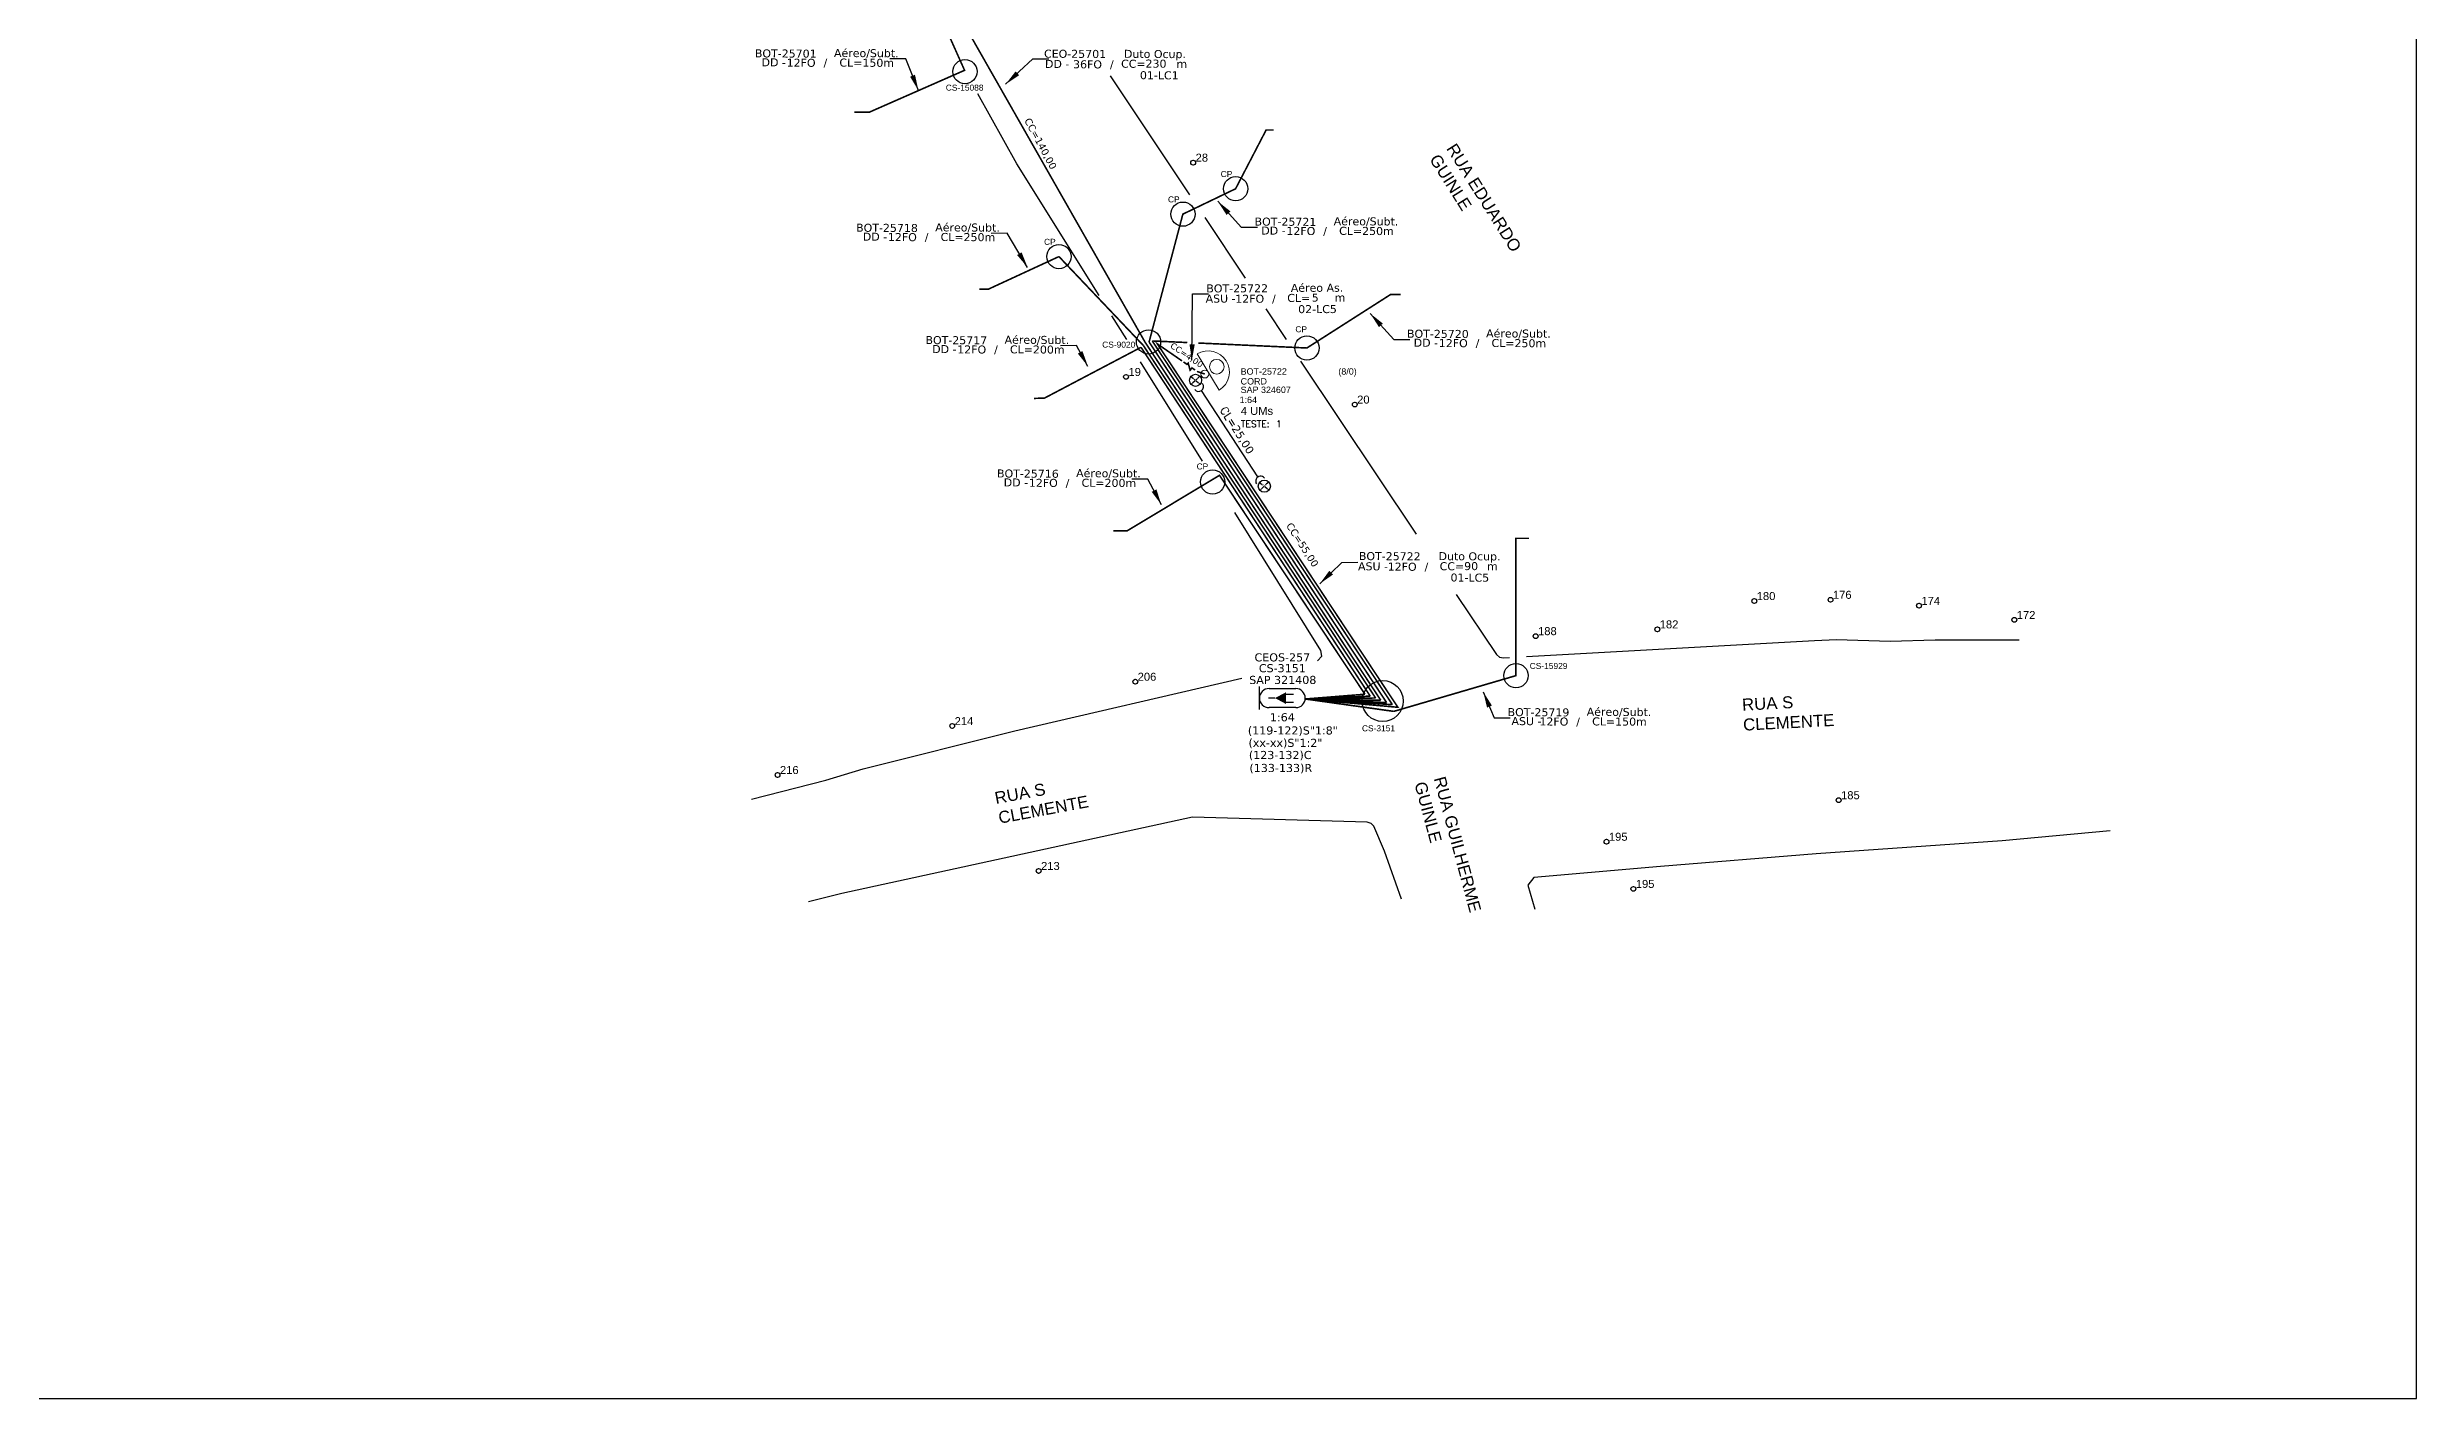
# Model space of a CAD drawing. Extents: x -89 to 1777, y 705 to 1299.
# Drawn here: x 305.1 to 749.2, y 705 to 958.2 of the extents above; entities that cross this region are included whole.
import ezdxf
from ezdxf.enums import TextEntityAlignment as Align

# ---------------------------------------------------------------- set-up
doc = ezdxf.new("R2010")
doc.units = 0
doc.linetypes.add('PHANTOM2', pattern=[1.25, 0.625, -0.125, 0.125, -0.125, 0.125, -0.125])
for name, color, linetype in [('10.4-Postes', 1, 'Continuous'), ('20.4-CEOS', 1, 'Continuous'), ('CAP a instalar', 1, 'Continuous'), ('celulas gpon', 7, 'Continuous'), ('label_cabos', 7, 'Continuous'), ('Legenda', 1, 'Continuous'), ('locais', 7, 'Continuous'), ('locais legendas', 7, 'Continuous'), ('Numeração Texto', 34, 'Continuous'), ('QUADRA', 7, 'Continuous'), ('Subida Lateral', 5, 'Continuous')]:
    doc.layers.add(name, color=color, linetype=linetype)
for name, color, linetype, lineweight in [("20.0-LEGENDA DOS CDO'S", 1, 'Continuous', 0), ('20.2-CDO_POSTE', 1, 'Continuous', 5), ('20.6-CORDOALHA_SUPORTE', 7, 'Continuous', 25), ('CORDOALHA_SUPORTE', 7, 'Continuous', 25), ('Numeração', 98, 'Continuous', 0), ('Segmento Logradouro Texto', 7, 'Continuous', 0)]:
    doc.layers.add(name, color=color, linetype=linetype, lineweight=lineweight)
doc.layers.add('EXTRA', color=50, linetype='Continuous', plot=False)
doc.styles.add('ARIAL', font='arial.ttf')
doc.styles.add('DIGICADE', font='arial.ttf')
doc.styles.add('ROMANS', font='romans')
doc.styles.add('siredit', font='verdana.ttf')
doc.styles.get("Standard").update_dxf_attribs({"font": 'arial.ttf'})
doc.linetypes.add('FENCELINE1', pattern='A,0.25,-0.1,[133,ltypeshp.shx,S=0.1,R=0,X=-0.1,Y=0],-0.1,1', length=1.45)
doc.dimstyles.new('CC', dxfattribs={"dimtxt": 1, "dimasz": 2, "dimexe": 0.18, "dimexo": 0.0625, "dimgap": 0.09, "dimtad": 0, "dimdec": 0, "dimrnd": 1, "dimzin": 0, "dimdsep": 46, "dimtxsty": 'siredit', "dimblk": 'NONE', "dimcen": 0, "dimse1": 1, "dimse2": 1, "dimsd1": 1, "dimsd2": 1, "dimclrt": 7, "dimadec": 0, "dimazin": 0, "dimtfac": 1, "dimtdec": 0, "dimtofl": 0, "dimtmove": 0, "dimatfit": 3, "dimfxl": 0, "dimtolj": 1, "dimtzin": 0, "dimarcsym": 0})

# ---------------------------------------------------------------- blocks, each defined once
blk = doc.blocks.new('CDOE_CT_POST_DESENHO')
at = {"color": 0}
blk.add_line((2.14, 0.39), (-2.11, 0.39), dxfattribs=at)
for centre, radius in [((0.01, 1.4), 0.733), ((0.01, 0), 0.393)]:
    blk.add_circle(centre, radius, dxfattribs=at)
blk.add_arc((0.01, 0.39), 2.12, 0, 180, dxfattribs=at)
blk = doc.blocks.new('MANHOLE_MS')
at = {"linetype": 'Continuous'}
blk.add_circle((0, 0), 0.0000101, dxfattribs=at)
blk = doc.blocks.new('*U89')
at = {"layer": '20.4-CEOS', "color": 7, "style": 'siredit'}
for tag, p in [('FIBRAS_SPLITTER', (0, 0)), ('FIBRAS_TOP_C', (0, -4.13)), ('RESERVA_FINAIS', (0, -5.46))]:
    blk.add_attdef(tag, p, '', height=1.01, dxfattribs=at)
for tag, p, flags in [('ID_ATIVIDADE', (0, -6.77), 3), ('QTDE', (0, -9.4), 1), ('FATOR', (0, -8.09), 1), ('FID', (0, -10.71), 1)]:
    blk.add_attdef(tag, p, '', height=1.01, dxfattribs=dict(at, flags=flags))
blk = doc.blocks.new('*U91')
at = {"layer": '20.4-CEOS', "color": 7, "style": 'siredit'}
blk.add_attdef('FIBRAS_SPLITTER', (0, 0), '', height=1.01, dxfattribs=at)
for tag, p, flags in [('ID_ATIVIDADE', (0, -1.48), 3), ('FATOR', (0, -2.79), 1), ('QTDE', (0, -4.11), 1), ('FID', (0, -5.42), 1)]:
    blk.add_attdef(tag, p, '', height=1.01, dxfattribs=dict(at, flags=flags))
blk = doc.blocks.new('Inst CDOE-8 CAIXA DIST OPT CDOE 48F_8D C_SPL OPTAP')
at = {"layer": "20.0-LEGENDA DOS CDO'S", "color": 0, "style": 'ARIAL'}
for tag, p, height in [('FID', (0.12, 5.25), 0.8), ('SAP', (0.12, 2.96), 0.8), ('CORDOALHA', (0.12, 4.02), 0.8), ('1:XX', (-0.01, 1.7), 0.8), ('UMS', (0.14, 0.22), 1)]:
    blk.add_attdef(tag, p, '', height=height, rotation=0.118, dxfattribs=at)
at = {"layer": "20.0-LEGENDA DOS CDO'S", "color": 0}
for tag, p, style, flags in [('ID_ATIVIDADE', (0.12, 6.47), 'ARIAL', 3), ('FATOR', (7.92, 6.47), 'ARIAL', 1), ('QTDE', (0.23, -0.97), 'DIGICADE', 3)]:
    blk.add_attdef(tag, p, '', height=0.8, rotation=0.118, dxfattribs=dict(at, style=style, flags=flags))
at = {"layer": "20.0-LEGENDA DOS CDO'S", "color": 0, "style": 'ARIAL'}
blk.add_attdef('FIBRAS_UTILIZADAS', text='', height=0.8, rotation=0.118, dxfattribs=at).set_placement((13.48, 5.26), align=Align.CENTER)
blk = doc.blocks.new('Teste  FTTH')
at = {"color": 0, "lineweight": 0, "style": 'ROMANS'}
for tag, p in [('TESTE', (-2.3, -0.29)), ('QTDE', (0.21, -0.29))]:
    blk.add_attdef(tag, p, '', height=0.48, dxfattribs=at)
for tag, p, flags in [('FID', (-2.23, -1.25), 1), ('FATOR', (-2.23, -2.03), 3), ('ID_ATIVIDADE', (-2.23, -2.72), 3)]:
    blk.add_attdef(tag, p, '', height=0.48, dxfattribs=dict(at, flags=flags))
blk = doc.blocks.new('Inst CORD ALUMINIO 4.8 MM 3F(sem recursos)')
at = {"color": 0, "lineweight": 0, "style": 'ROMANS'}
blk.add_attdef('FID', (-19.18, -2.21), '', height=1, dxfattribs=at)
blk.add_attdef('LANCE', text='', height=1, dxfattribs=at).set_placement((-0.54, -2.21), align=Align.RIGHT)
at = {"color": 0, "lineweight": 0, "style": 'ROMANS', "flags": 3}
for tag, p in [('ID_ATIVIDADE', (-5.2, -6.67)), ('FATOR', (-5.2, -4.44))]:
    blk.add_attdef(tag, p, '', height=1, dxfattribs=at)
at = {"layer": 'label_cabos', "color": 0, "style": 'siredit'}
blk.add_attdef('QTDE', (-0.54, -2.21), '', height=1, rotation=359.69, dxfattribs=at)
blk = doc.blocks.new('LEGENDA DOS CABOS')
at = {"layer": 'EXTRA', "color": 0, "style": 'siredit'}
for tag, p in [('ID', (4.6, 0.97)), ('XX', (9.03, 0.97))]:
    blk.add_attdef(tag, text='', height=0.48, rotation=359.69, dxfattribs=at).set_placement(p, align=Align.MIDDLE_CENTER)
at = {"layer": 'Legenda', "color": 0, "style": 'siredit'}
for tag, p in [('TIPO_CABO', (1.31, 0)), ('CABO', (4.69, -0.05)), ('/', (6.81, -0.05)), ('METROS', (10.03, -0.05))]:
    blk.add_attdef(tag, text='', height=0.8, rotation=359.69, dxfattribs=at).set_placement(p, align=Align.MIDDLE_CENTER)
blk = doc.blocks.new('_None')
blk = doc.blocks.new('Inst CB AS CFOA-SM-ASU-120-S-12')
at = {"layer": 'label_cabos', "color": 0, "style": 'siredit'}
for tag, flags, p in [('ID_ATIVIDADE', 3, (1.31, 2.67)), ('FATOR', 1, (11.56, 2.55))]:
    blk.add_attdef(tag, text='', height=1, rotation=359.69, dxfattribs=dict(at, flags=flags)).set_placement(p, align=Align.MIDDLE_CENTER)
for tag, p in [('TIPO_CABO', (1.26, 0)), ('DESTINO_CABO', (3.13, 1.26)), ('CABO', (4.69, -0.05)), ('/', (7.71, -0.05)), ('LANCE', (10.81, 0)), ('TIPO_CABO', (13.11, 1.24)), ('UND', (15.96, 0)), ('FID', (13.15, -1.41))]:
    blk.add_attdef(tag, text='', height=1, rotation=359.69, dxfattribs=at).set_placement(p, align=Align.MIDDLE_CENTER)
blk.add_attdef('QTDE', (12.43, -0.47), '', height=1, rotation=359.69, dxfattribs=at)
blk = doc.blocks.new('Inst CB DT OCUP CFOA-SM-DD-S-36')
at = {"layer": 'label_cabos', "color": 0, "style": 'siredit'}
for tag, flags, p in [('ID_ATIVIDADE', 3, (1.31, 2.67)), ('FATOR', 1, (11.56, 2.55))]:
    blk.add_attdef(tag, text='', height=1, rotation=359.69, dxfattribs=dict(at, flags=flags)).set_placement(p, align=Align.MIDDLE_CENTER)
for tag, p in [('TIPO_CABO', (1.11, 0)), ('DESTINO_CABO', (3.13, 1.26)), ('CABO', (4.69, -0.05)), ('/', (7.71, -0.05)), ('LANCE', (10.41, 0.02)), ('TIPO_CABO', (13.11, 1.24)), ('UND', (16.46, 0)), ('FID', (13.65, -1.41))]:
    blk.add_attdef(tag, text='', height=1, rotation=359.69, dxfattribs=at).set_placement(p, align=Align.MIDDLE_CENTER)
blk.add_attdef('QTDE', (11.93, -0.45), '', height=1, rotation=359.69, dxfattribs=at)
blk = doc.blocks.new('Inst CB DT OCUP CFOA-SM-ASU-120-S-12')
at = {"layer": 'label_cabos', "color": 0, "style": 'siredit'}
for tag, flags, p in [('ID_ATIVIDADE', 3, (1.31, 2.67)), ('FATOR', 1, (11.56, 2.55))]:
    blk.add_attdef(tag, text='', height=1, rotation=359.69, dxfattribs=dict(at, flags=flags)).set_placement(p, align=Align.MIDDLE_CENTER)
for tag, p in [('TIPO_CABO', (1.26, 0)), ('DESTINO_CABO', (3.13, 1.26)), ('CABO', (4.69, -0.05)), ('/', (7.71, -0.05)), ('LANCE', (10.91, 0)), ('TIPO_CABO', (13.11, 1.24)), ('UND', (15.96, 0)), ('FID', (13.15, -1.41))]:
    blk.add_attdef(tag, text='', height=1, rotation=359.69, dxfattribs=at).set_placement(p, align=Align.MIDDLE_CENTER)
blk.add_attdef('QTDE', (12.43, -0.47), '', height=1, rotation=359.69, dxfattribs=at)

msp = doc.modelspace()

# ---------------------------------------------------------------- linework, layer by layer
msp.add_lwpolyline([(-89.32, 705.02), (749.25, 705.02), (749.25, 1299.02), (-89.32, 1299.02), (-89.32, 705.02)])
at = {"layer": '10.4-Postes', "color": 1, "linetype": 'PHANTOM2'}
for points in [[(519.48, 896.54), (521.24, 895.11)], [(521.19, 896.59), (519.53, 895.05)], [(532.37, 876.7), (534.13, 875.27)], [(534.08, 876.76), (532.42, 875.22)]]:
    msp.add_lwpolyline(points, dxfattribs=at)
at = {"layer": '10.4-Postes', "color": 1}
for centre in [(520.36, 895.82), (533.25, 875.99)]:
    msp.add_circle(centre, 1.13, dxfattribs=at)
at = {"layer": '20.4-CEOS', "color": 7}
for p, q in [((534.13, 838.07), (539.14, 838.07)), ((539.14, 834.5), (534.13, 834.5))]:
    msp.add_line(p, q, dxfattribs=at)
for points in [[(532.34, 834.13), (532.34, 838.44)], [(535.25, 836.28), (534.04, 836.28)], [(537.23, 836.99), (538.75, 836.99)], [(537.23, 835.51), (538.75, 835.51)]]:
    msp.add_lwpolyline(points, dxfattribs=at)
msp.add_lwpolyline([(535.25, 836.28, 0, 2.21, 0), (537.32, 836.28, 2.21, 2.21, 0)], format="xyseb", dxfattribs=at)
for centre, start, end in [((534.13, 836.28), 90, 270), ((539.14, 836.28), 270, 90)]:
    msp.add_arc(centre, 1.79, start, end, dxfattribs=at)
at = {"layer": 'CAP a instalar', "color": 8, "ltscale": 50, "const_width": 0.3}
for points in [[(464.88, 989.79), (460.13, 991.8), (477.06, 953.91), (459.18, 946.05), (456.38, 946.06)], [(511.65, 903), (517.98, 926.96), (527.86, 931.71), (533.59, 942.73), (535, 942.73)], [(479.83, 912.91), (481.55, 912.91), (494.75, 919.01)], [(494.75, 919.01), (510.58, 902.34)], [(520.86, 902.81), (541.23, 901.88), (556.9, 911.89), (558.82, 911.89)], [(490.05, 892.43), (492.04, 892.49), (510.14, 902.01)], [(510.14, 902.01), (553.1, 836.65)], [(510.58, 902.34), (554.11, 836.3)], [(511.65, 903), (556.17, 835.44)], [(512.24, 903.2), (518.79, 902.9)], [(512.24, 903.2), (557.26, 835.05)], [(552.11, 837), (524.85, 878.02), (507.53, 867.62), (504.93, 867.62)], [(557.52, 833.79), (580.42, 840.49), (580.41, 866.22), (582.85, 866.22)], [(540.92, 836.11), (552.11, 837)], [(540.92, 836.11), (553.1, 836.65)], [(540.92, 836.11), (554.11, 836.3)], [(540.92, 836.13), (556.17, 835.44), (556.17, 835.44)], [(540.92, 836.11), (557.52, 833.79)], [(540.92, 836.11), (557.26, 835.05), (557.26, 835.05)]]:
    msp.add_lwpolyline(points, dxfattribs=at)
at = {"layer": 'CAP a instalar', "color": 7, "ltscale": 50, "const_width": 0.3}
for points in [[(510.92, 902.93), (468.54, 977.32)], [(510.92, 902.93), (510.92, 902.93), (555.09, 835.86)], [(540.92, 836.11), (555.09, 835.86)]]:
    msp.add_lwpolyline(points, dxfattribs=at)
at = {"layer": 'CAP a instalar', "color": 7, "linetype": 'FENCELINE1', "ltscale": 50, "const_width": 0.3}
for points in [[(540.92, 836.1), (558.28, 834.56), (513.21, 902.64), (517.82, 899.46)], [(520.63, 897.51), (520.72, 897.45), (522.1, 896.99)]]:
    msp.add_lwpolyline(points, dxfattribs=at)
at = {"layer": 'CORDOALHA_SUPORTE'}
for points in [[(520.2, 894.12, 1), (521.68, 895.2)], [(533.28, 877.48, 1), (531.8, 876.41)]]:
    msp.add_lwpolyline(points, format="xyb", dxfattribs=at)
msp.add_lwpolyline([(532.04, 877.71), (521.48, 893.92)], dxfattribs=at)
at = {"layer": 'Numeração'}
for centre in [(519.92, 936.61), (507.33, 896.46), (550.2, 891.28), (625.1, 854.47), (639.39, 854.7), (655.98, 853.6), (584.11, 847.89), (606.92, 849.16), (673.84, 850.95), (509.06, 839.35), (474.75, 831.06), (442.01, 821.87), (640.91, 817.15), (597.39, 809.37), (490.95, 803.89), (602.43, 800.53)]:
    msp.add_circle(centre, 0.45, dxfattribs=at)
at = {"layer": 'Numeração Texto'}
for centre in [(519.92, 936.61), (507.33, 896.46), (550.2, 891.28), (625.1, 854.47), (639.39, 854.7), (655.98, 853.6), (584.11, 847.89), (606.92, 849.16), (673.84, 850.95), (509.06, 839.35), (474.75, 831.06), (442.01, 821.87), (640.91, 817.15), (597.39, 809.37), (490.95, 803.89), (602.43, 800.53)]:
    msp.add_circle(centre, 0.45, dxfattribs=at)
at = {"layer": 'QUADRA'}
for points in [[(504.33, 952.87), (519.24, 930.55)], [(502.27, 911.73), (486.85, 936.4), (479.52, 949.5)], [(522.08, 926.3), (529.66, 914.96)], [(507.45, 903.44), (504.65, 907.92)], [(533.51, 909.19), (537.35, 903.45)], [(521.66, 880.69), (510.03, 899.31)], [(540.04, 899.42), (561.69, 867)], [(543.24, 843.27), (544, 844.12), (543.85, 845.18), (527.7, 871.04)], [(569.24, 855.71), (576.77, 844.43), (577.33, 843.96), (578.08, 843.82), (579.23, 843.88)], [(582.4, 844.06), (636.38, 847.07), (640.5, 847.28), (650.56, 846.92), (659.02, 847.21), (674.73, 847.22)], [(437.15, 817.32), (451.04, 820.93), (458.06, 823.03), (486.46, 830.12), (529.04, 839.99)], [(558.98, 798.59), (555.79, 807.62), (553.8, 812.29), (553.28, 812.8), (552.55, 813.01), (519.78, 813.98), (454.07, 799.64), (447.79, 798.1)], [(558.98, 798.59), (555.79, 807.62), (553.8, 812.29), (553.28, 812.8), (552.55, 813.01), (519.78, 813.98), (454.07, 799.64), (447.79, 798.1)], [(691.79, 811.39), (671.55, 809.55), (636.71, 807.1), (607.52, 804.71), (583.79, 802.65), (582.66, 801.24), (583.96, 796.75)], [(691.79, 811.39), (671.55, 809.55), (636.71, 807.1), (607.52, 804.71), (583.79, 802.65), (582.66, 801.24), (583.96, 796.75)]]:
    msp.add_lwpolyline(points, dxfattribs=at)
at = {"layer": 'Subida Lateral', "color": 5, "const_width": 0.3}
msp.add_lwpolyline([(520.27, 897.74), (519.69, 898.15), (519.34, 897.72), (518.98, 899.04), (518.74, 898.82), (518.09, 899.27)], dxfattribs=at)

# ---------------------------------------------------------------- block references
at = {"color": 0, "lineweight": 0}
ref = msp.add_blockref('Inst CB DT OCUP CFOA-SM-DD-S-36', (493.09, 955.1), dxfattribs=dict(at, xscale=1.5, yscale=1.5, zscale=1.5))
ref.add_attrib('DESTINO_CABO', 'CEO-25701', dxfattribs={"layer": 'label_cabos', "color": 0, "height": 1.5, "rotation": 359.69, "style": 'siredit'}).set_placement((497.78, 957), align=Align.MIDDLE_CENTER)
ref.add_attrib('TIPO_CABO', 'Duto Ocup.', dxfattribs={"layer": 'label_cabos', "color": 0, "height": 1.5, "rotation": 359.69, "style": 'siredit'}).set_placement((512.75, 956.97), align=Align.MIDDLE_CENTER)
ref.add_attrib('/', '/', dxfattribs={"layer": 'label_cabos', "color": 0, "height": 1.5, "rotation": 359.69, "style": 'siredit'}).set_placement((504.66, 955.03), align=Align.MIDDLE_CENTER)
ref.add_attrib('FID', '01-LC1', dxfattribs={"layer": 'label_cabos', "color": 0, "height": 1.5, "rotation": 359.69, "style": 'siredit'}).set_placement((513.56, 952.98), align=Align.MIDDLE_CENTER)
ref.add_attrib('LANCE', 'CC=', dxfattribs={"layer": 'label_cabos', "color": 0, "height": 1.5, "rotation": 359.69, "style": 'siredit'}).set_placement((508.7, 955.14), align=Align.MIDDLE_CENTER)
ref.add_attrib('UND', 'm', dxfattribs={"layer": 'label_cabos', "color": 0, "height": 1.5, "rotation": 359.69, "style": 'siredit'}).set_placement((517.78, 955.11), align=Align.MIDDLE_CENTER)
ref.add_attrib('CABO', '36FO', dxfattribs={"layer": 'label_cabos', "color": 0, "height": 1.5, "rotation": 359.69, "style": 'siredit'}).set_placement((500.11, 955.03), align=Align.MIDDLE_CENTER)
ref.add_attrib('TIPO_CABO', 'DD - ', dxfattribs={"layer": 'label_cabos', "color": 0, "height": 1.5, "rotation": 359.69, "style": 'siredit'}).set_placement((494.75, 955.1), align=Align.MIDDLE_CENTER)
ref.add_attrib('QTDE', '230', (510.98, 954.42), dxfattribs={"layer": 'label_cabos', "color": 0, "height": 1.5, "rotation": 359.69, "style": 'siredit'})
ref = msp.add_blockref('Inst CORD ALUMINIO 4.8 MM 3F(sem recursos)', (530.29, 887.91), dxfattribs=dict(at, xscale=1.50000000012268, yscale=1.50000000012268, zscale=1.5, rotation=302.4090204631635))
ref.add_attrib('QTDE', '25,00', (527.05, 886.81), dxfattribs={"layer": '20.6-CORDOALHA_SUPORTE', "color": 0, "height": 1.5, "rotation": 302.099, "style": 'siredit'})
ref.add_attrib('LANCE', 'CL=', dxfattribs={"layer": '20.6-CORDOALHA_SUPORTE', "color": 0, "lineweight": 0, "height": 1.5, "rotation": 302.409, "style": 'ROMANS'}).set_placement((527.05, 886.81), align=Align.RIGHT)
at = {"layer": "20.0-LEGENDA DOS CDO'S", "color": 7, "lineweight": 0, "xscale": 1.5, "yscale": 1.5, "zscale": 1.5}
msp.add_blockref('Inst CDOE-8 CAIXA DIST OPT CDOE 48F_8D C_SPL OPTAP', (528.63, 889), dxfattribs=at).add_auto_attribs({'FID': 'BOT-25722', 'CORDOALHA': 'CORD', 'SAP': 'SAP 324607', '1:XX': '1:64', 'UMS': '4 UMs', 'FIBRAS_UTILIZADAS': '(8/0)'})
at = {"layer": "20.0-LEGENDA DOS CDO'S", "lineweight": 0, "xscale": 2.625750000123326, "yscale": 2.625749998725951, "zscale": 2.62575, "rotation": 3.127576981623237e-05}
msp.add_blockref('Teste  FTTH', (534.89, 887.79), dxfattribs=at).add_auto_attribs({'TESTE': 'TESTE:', 'QTDE': '1'})
at = {"layer": '20.2-CDO_POSTE', "color": 7, "xscale": -1.874999999860523, "yscale": -1.875000000145818, "zscale": -1.875, "rotation": 121.4551548298932}
msp.add_blockref('CDOE_CT_POST_DESENHO', (522.09, 897.01), dxfattribs=at)
at = {"layer": '20.4-CEOS', "color": 0, "lineweight": 0}
ref = msp.add_blockref('*U89', (530.16, 829.46), dxfattribs=dict(at, xscale=1.5, yscale=1.5, zscale=1.5))
ref.add_attrib('FIBRAS_SPLITTER', '(119-122)S"1:8"', (530.16, 829.46), dxfattribs={"color": 7, "height": 1.5145, "style": 'siredit'})
ref.add_attrib('FIBRAS_TOP_C', '(123-132)C', (530.35, 824.86), dxfattribs={"color": 7, "height": 1.515, "style": 'siredit'})
ref.add_attrib('RESERVA_FINAIS', '(133-133)R', (530.46, 822.43), dxfattribs={"color": 7, "height": 1.515, "style": 'siredit'})
at = {"layer": '20.4-CEOS', "color": 0, "lineweight": 0, "xscale": 1.5, "yscale": 1.5, "zscale": 1.5}
msp.add_blockref('*U91', (530.28, 827.14), dxfattribs=at).add_auto_attribs({'FIBRAS_SPLITTER': '(xx-xx)S"1:2"'})
at = {"layer": 'label_cabos', "color": 0, "lineweight": 0}
ref = msp.add_blockref('LEGENDA DOS CABOS', (437.18, 954.62), dxfattribs=dict(at, xscale=1.5, yscale=1.5, zscale=1.5))
ref.add_attrib('ID', 'BOT-25701', dxfattribs={"color": 0, "height": 1.5, "rotation": 359.69, "style": 'siredit'}).set_placement((443.54, 957.06), align=Align.MIDDLE_CENTER)
ref.add_attrib('CABO', '12FO', dxfattribs={"color": 0, "height": 1.5, "rotation": 359.69, "style": 'siredit'}).set_placement((446.42, 955.33), align=Align.MIDDLE_CENTER)
ref.add_attrib('METROS', 'CL=150m', dxfattribs={"color": 0, "height": 1.5, "rotation": 359.69, "style": 'siredit'}).set_placement((458.72, 955.33), align=Align.MIDDLE_CENTER)
ref.add_attrib('XX', 'Aéreo/Subt.', dxfattribs={"color": 0, "height": 1.5, "rotation": 359.69, "style": 'siredit'}).set_placement((458.64, 957.13), align=Align.MIDDLE_CENTER)
ref.add_attrib('/', '/', dxfattribs={"color": 0, "height": 1.5, "rotation": 359.69, "style": 'siredit'}).set_placement((450.97, 955.33), align=Align.MIDDLE_CENTER)
ref.add_attrib('TIPO_CABO', 'DD -', dxfattribs={"color": 0, "height": 1.5, "rotation": 359.69, "style": 'siredit'}).set_placement((441.29, 955.4), align=Align.MIDDLE_CENTER)
ref = msp.add_blockref('LEGENDA DOS CABOS', (456.16, 921.95), dxfattribs=dict(at, xscale=1.5, yscale=1.5, zscale=1.5))
ref.add_attrib('ID', 'BOT-25718', dxfattribs={"color": 0, "height": 1.5, "rotation": 359.69, "style": 'siredit'}).set_placement((462.52, 924.39), align=Align.MIDDLE_CENTER)
ref.add_attrib('CABO', '12FO', dxfattribs={"color": 0, "height": 1.5, "rotation": 359.69, "style": 'siredit'}).set_placement((465.4, 922.66), align=Align.MIDDLE_CENTER)
ref.add_attrib('METROS', 'CL=250m', dxfattribs={"color": 0, "height": 1.5, "rotation": 359.69, "style": 'siredit'}).set_placement((477.69, 922.66), align=Align.MIDDLE_CENTER)
ref.add_attrib('XX', 'Aéreo/Subt.', dxfattribs={"color": 0, "height": 1.5, "rotation": 359.69, "style": 'siredit'}).set_placement((477.62, 924.46), align=Align.MIDDLE_CENTER)
ref.add_attrib('/', '/', dxfattribs={"color": 0, "height": 1.5, "rotation": 359.69, "style": 'siredit'}).set_placement((469.94, 922.66), align=Align.MIDDLE_CENTER)
ref.add_attrib('TIPO_CABO', 'DD -', dxfattribs={"color": 0, "height": 1.5, "rotation": 359.69, "style": 'siredit'}).set_placement((460.27, 922.73), align=Align.MIDDLE_CENTER)
ref = msp.add_blockref('LEGENDA DOS CABOS', (530.85, 923.1), dxfattribs=dict(at, xscale=1.5, yscale=1.5, zscale=1.5))
ref.add_attrib('ID', 'BOT-25721', dxfattribs={"color": 0, "height": 1.5, "rotation": 359.69, "style": 'siredit'}).set_placement((537.21, 925.54), align=Align.MIDDLE_CENTER)
ref.add_attrib('CABO', '12FO', dxfattribs={"color": 0, "height": 1.5, "rotation": 359.69, "style": 'siredit'}).set_placement((540.1, 923.81), align=Align.MIDDLE_CENTER)
ref.add_attrib('METROS', 'CL=250m', dxfattribs={"color": 0, "height": 1.5, "rotation": 359.69, "style": 'siredit'}).set_placement((552.39, 923.81), align=Align.MIDDLE_CENTER)
ref.add_attrib('XX', 'Aéreo/Subt.', dxfattribs={"color": 0, "height": 1.5, "rotation": 359.69, "style": 'siredit'}).set_placement((552.31, 925.61), align=Align.MIDDLE_CENTER)
ref.add_attrib('/', '/', dxfattribs={"color": 0, "height": 1.5, "rotation": 359.69, "style": 'siredit'}).set_placement((544.64, 923.81), align=Align.MIDDLE_CENTER)
ref.add_attrib('TIPO_CABO', 'DD -', dxfattribs={"color": 0, "height": 1.5, "rotation": 359.69, "style": 'siredit'}).set_placement((534.96, 923.88), align=Align.MIDDLE_CENTER)
at = {"layer": 'label_cabos'}
ref = msp.add_blockref('Inst CB AS CFOA-SM-ASU-120-S-12', (523.48, 911.13), dxfattribs=dict(at, xscale=1.500000000029719, yscale=1.5, zscale=1.5, rotation=0.4634636983034903))
ref.add_attrib('DESTINO_CABO', 'BOT-25722', dxfattribs={"color": 0, "height": 1.5, "rotation": 0.1535, "style": 'siredit'}).set_placement((528.16, 913.06), align=Align.MIDDLE_CENTER)
ref.add_attrib('TIPO_CABO', 'Aéreo As.', dxfattribs={"color": 0, "height": 1.5, "rotation": 0.1535, "style": 'siredit'}).set_placement((543.13, 913.16), align=Align.MIDDLE_CENTER)
ref.add_attrib('CABO', '12FO', dxfattribs={"color": 0, "height": 1.5, "rotation": 0.1535, "style": 'siredit'}).set_placement((530.51, 911.11), align=Align.MIDDLE_CENTER)
ref.add_attrib('/', '/', dxfattribs={"color": 0, "height": 1.5, "rotation": 0.1535, "style": 'siredit'}).set_placement((535.05, 911.15), align=Align.MIDDLE_CENTER)
ref.add_attrib('TIPO_CABO', 'ASU - ', dxfattribs={"color": 0, "height": 1.5, "rotation": 0.1535, "style": 'siredit'}).set_placement((525.38, 911.14), align=Align.MIDDLE_CENTER)
ref.add_attrib('FID', '02-LC5', dxfattribs={"color": 0, "height": 1.5, "rotation": 0.1535, "style": 'siredit'}).set_placement((543.22, 909.17), align=Align.MIDDLE_CENTER)
ref.add_attrib('LANCE', 'CL=', dxfattribs={"color": 0, "height": 1.5, "rotation": 0.1535, "style": 'siredit'}).set_placement((539.7, 911.26), align=Align.MIDDLE_CENTER)
ref.add_attrib('QTDE', '5', (542.13, 910.57), dxfattribs={"color": 0, "height": 1.5, "rotation": 0.1535, "style": 'siredit'})
ref.add_attrib('UND', 'm', dxfattribs={"color": 0, "height": 1.5, "rotation": 0.1535, "style": 'siredit'}).set_placement((547.43, 911.33), align=Align.MIDDLE_CENTER)
at = {"layer": 'label_cabos', "color": 0, "lineweight": 0}
ref = msp.add_blockref('LEGENDA DOS CABOS', (469.16, 900.89), dxfattribs=dict(at, xscale=1.5, yscale=1.5, zscale=1.5))
ref.add_attrib('ID', 'BOT-25717', dxfattribs={"color": 0, "height": 1.5, "rotation": 359.69, "style": 'siredit'}).set_placement((475.52, 903.34), align=Align.MIDDLE_CENTER)
ref.add_attrib('CABO', '12FO', dxfattribs={"color": 0, "height": 1.5, "rotation": 359.69, "style": 'siredit'}).set_placement((478.4, 901.6), align=Align.MIDDLE_CENTER)
ref.add_attrib('METROS', 'CL=200m', dxfattribs={"color": 0, "height": 1.5, "rotation": 359.69, "style": 'siredit'}).set_placement((490.69, 901.6), align=Align.MIDDLE_CENTER)
ref.add_attrib('XX', 'Aéreo/Subt.', dxfattribs={"color": 0, "height": 1.5, "rotation": 359.69, "style": 'siredit'}).set_placement((490.62, 903.4), align=Align.MIDDLE_CENTER)
ref.add_attrib('/', '/', dxfattribs={"color": 0, "height": 1.5, "rotation": 359.69, "style": 'siredit'}).set_placement((482.94, 901.6), align=Align.MIDDLE_CENTER)
ref.add_attrib('TIPO_CABO', 'DD -', dxfattribs={"color": 0, "height": 1.5, "rotation": 359.69, "style": 'siredit'}).set_placement((473.27, 901.67), align=Align.MIDDLE_CENTER)
ref = msp.add_blockref('LEGENDA DOS CABOS', (559.42, 902.08), dxfattribs=dict(at, xscale=1.5, yscale=1.5, zscale=1.5))
ref.add_attrib('ID', 'BOT-25720', dxfattribs={"color": 0, "height": 1.5, "rotation": 359.69, "style": 'siredit'}).set_placement((565.78, 904.53), align=Align.MIDDLE_CENTER)
ref.add_attrib('CABO', '12FO', dxfattribs={"color": 0, "height": 1.5, "rotation": 359.69, "style": 'siredit'}).set_placement((568.67, 902.79), align=Align.MIDDLE_CENTER)
ref.add_attrib('METROS', 'CL=250m', dxfattribs={"color": 0, "height": 1.5, "rotation": 359.69, "style": 'siredit'}).set_placement((580.96, 902.79), align=Align.MIDDLE_CENTER)
ref.add_attrib('XX', 'Aéreo/Subt.', dxfattribs={"color": 0, "height": 1.5, "rotation": 359.69, "style": 'siredit'}).set_placement((580.88, 904.59), align=Align.MIDDLE_CENTER)
ref.add_attrib('/', '/', dxfattribs={"color": 0, "height": 1.5, "rotation": 359.69, "style": 'siredit'}).set_placement((573.21, 902.79), align=Align.MIDDLE_CENTER)
ref.add_attrib('TIPO_CABO', 'DD -', dxfattribs={"color": 0, "height": 1.5, "rotation": 359.69, "style": 'siredit'}).set_placement((563.53, 902.86), align=Align.MIDDLE_CENTER)
ref = msp.add_blockref('LEGENDA DOS CABOS', (482.57, 875.89), dxfattribs=dict(at, xscale=1.5, yscale=1.5, zscale=1.5))
ref.add_attrib('ID', 'BOT-25716', dxfattribs={"color": 0, "height": 1.5, "rotation": 359.69, "style": 'siredit'}).set_placement((488.93, 878.34), align=Align.MIDDLE_CENTER)
ref.add_attrib('CABO', '12FO', dxfattribs={"color": 0, "height": 1.5, "rotation": 359.69, "style": 'siredit'}).set_placement((491.82, 876.61), align=Align.MIDDLE_CENTER)
ref.add_attrib('METROS', 'CL=200m', dxfattribs={"color": 0, "height": 1.5, "rotation": 359.69, "style": 'siredit'}).set_placement((504.11, 876.61), align=Align.MIDDLE_CENTER)
ref.add_attrib('XX', 'Aéreo/Subt.', dxfattribs={"color": 0, "height": 1.5, "rotation": 359.69, "style": 'siredit'}).set_placement((504.03, 878.4), align=Align.MIDDLE_CENTER)
ref.add_attrib('/', '/', dxfattribs={"color": 0, "height": 1.5, "rotation": 359.69, "style": 'siredit'}).set_placement((496.36, 876.61), align=Align.MIDDLE_CENTER)
ref.add_attrib('TIPO_CABO', 'DD -', dxfattribs={"color": 0, "height": 1.5, "rotation": 359.69, "style": 'siredit'}).set_placement((486.68, 876.68), align=Align.MIDDLE_CENTER)
ref = msp.add_blockref('Inst CB DT OCUP CFOA-SM-ASU-120-S-12', (552.06, 860.98), dxfattribs=dict(at, xscale=1.5, yscale=1.5, zscale=1.5))
ref.add_attrib('DESTINO_CABO', 'BOT-25722', dxfattribs={"color": 0, "height": 1.5, "rotation": 359.69, "style": 'siredit'}).set_placement((556.76, 862.87), align=Align.MIDDLE_CENTER)
ref.add_attrib('CABO', '12FO', dxfattribs={"color": 0, "height": 1.5, "rotation": 359.69, "style": 'siredit'}).set_placement((559.09, 860.9), align=Align.MIDDLE_CENTER)
ref.add_attrib('TIPO_CABO', 'Duto Ocup.', dxfattribs={"color": 0, "height": 1.5, "rotation": 359.69, "style": 'siredit'}).set_placement((571.72, 862.85), align=Align.MIDDLE_CENTER)
ref.add_attrib('/', '/', dxfattribs={"color": 0, "height": 1.5, "rotation": 359.69, "style": 'siredit'}).set_placement((563.63, 860.9), align=Align.MIDDLE_CENTER)
ref.add_attrib('TIPO_CABO', 'ASU - ', dxfattribs={"color": 0, "height": 1.5, "rotation": 359.69, "style": 'siredit'}).set_placement((553.95, 860.97), align=Align.MIDDLE_CENTER)
ref.add_attrib('FID', '01-LC5', dxfattribs={"color": 0, "height": 1.5, "rotation": 359.69, "style": 'siredit'}).set_placement((571.78, 858.86), align=Align.MIDDLE_CENTER)
ref.add_attrib('LANCE', 'CC=', dxfattribs={"color": 0, "height": 1.5, "rotation": 359.69, "style": 'siredit'}).set_placement((568.42, 860.98), align=Align.MIDDLE_CENTER)
ref.add_attrib('QTDE', '90', (570.7, 860.27), dxfattribs={"color": 0, "height": 1.5, "rotation": 359.69, "style": 'siredit'})
ref.add_attrib('UND', 'm', dxfattribs={"color": 0, "height": 1.5, "rotation": 359.69, "style": 'siredit'}).set_placement((576, 860.98), align=Align.MIDDLE_CENTER)
ref = msp.add_blockref('LEGENDA DOS CABOS', (578.28, 831.18), dxfattribs=dict(at, xscale=1.5, yscale=1.5, zscale=1.5))
ref.add_attrib('ID', 'BOT-25719', dxfattribs={"color": 0, "height": 1.5, "rotation": 359.69, "style": 'siredit'}).set_placement((584.64, 833.63), align=Align.MIDDLE_CENTER)
ref.add_attrib('CABO', '12FO', dxfattribs={"color": 0, "height": 1.5, "rotation": 359.69, "style": 'siredit'}).set_placement((587.53, 831.89), align=Align.MIDDLE_CENTER)
ref.add_attrib('METROS', 'CL=150m', dxfattribs={"color": 0, "height": 1.5, "rotation": 359.69, "style": 'siredit'}).set_placement((599.82, 831.89), align=Align.MIDDLE_CENTER)
ref.add_attrib('XX', 'Aéreo/Subt.', dxfattribs={"color": 0, "height": 1.5, "rotation": 359.69, "style": 'siredit'}).set_placement((599.74, 833.69), align=Align.MIDDLE_CENTER)
ref.add_attrib('/', '/', dxfattribs={"color": 0, "height": 1.5, "rotation": 359.69, "style": 'siredit'}).set_placement((592.07, 831.89), align=Align.MIDDLE_CENTER)
ref.add_attrib('TIPO_CABO', 'ASU -', dxfattribs={"color": 0, "height": 1.5, "rotation": 359.69, "style": 'siredit'}).set_placement((582.39, 831.96), align=Align.MIDDLE_CENTER)
at = {"layer": 'locais', "color": 30}
for p, xscale, yscale, zscale in [((477.13, 953.67), 225000, 225000, 225000), ((527.87, 931.72), 225000, 225000, 225000), ((517.99, 926.96), 225000, 225000, 225000), ((494.75, 919.01), 225000, 225000, 225000), ((511.54, 903.02), 225000, 225000, 225000), ((541.23, 901.88), 225000, 225000, 225000), ((523.55, 876.78), 225000, 225000, 225000), ((555.44, 835.72), 380250, 380250, 380250), ((580.42, 840.49), 225000, 225000, 225000)]:
    msp.add_blockref('MANHOLE_MS', p, dxfattribs=dict(at, xscale=xscale, yscale=yscale, zscale=zscale))

# ---------------------------------------------------------------- texts
at = {"layer": '20.4-CEOS', "color": 7, "style": 'siredit'}
for s, p in [('CEOS-257', (536.63, 844.67)), ('SAP 321408', (536.71, 840.44)), ('CS-3151', (536.63, 842.64)), ('1:64', (536.63, 833.45))]:
    msp.add_text(s, height=1.515, dxfattribs=at).set_placement(p, align=Align.TOP_CENTER)
at = {"layer": 'celulas gpon', "style": 'siredit'}
for s, height, rotation, p in [('CC=140,00', 1.35, 298.3961, (488.2, 944.52)), ('CC=4,00', 1.147, 325.7943, (515.5, 902.05)), ('CC=55,00', 1.35, 302.8245, (537.27, 868.6))]:
    msp.add_text(s, height=height, rotation=rotation, dxfattribs=at).set_placement(p)
at = {"layer": 'locais legendas', "color": 5}
for s, p in [('CS-15088', (473.54, 950.1)), ('CP', (525.07, 933.91)), ('CP', (515.19, 929.16)), ('CP', (491.96, 921.21)), ('CS-9020', (502.86, 901.95)), ('CP', (539.07, 904.83)), ('CP', (520.56, 879.12)), ('CS-15929', (583, 841.74)), ('CS-3151', (551.55, 830.06))]:
    msp.add_text(s, height=1.125, dxfattribs=at).set_placement(p)
at = {"layer": 'Numeração Texto', "linetype": 'Continuous', "char_height": 1.5, "attachment_point": 1, "style": 'DIGICADE'}
for s, insert, width in [('\\fArial|b0|i0|c0|p34;\\W1.0000000000;\\T1.0000000000;\\o\\l28', (520.37, 938.29), 2.8516), ('\\fArial|b0|i0|c0|p34;\\W1.0000000000;\\T1.0000000000;\\o\\l28', (520.37, 938.29), 2.8516), ('\\fArial|b0|i0|c0|p34;\\W1.0000000000;\\T1.0000000000;\\o\\l19', (507.78, 898.14), 2.6849), ('\\fArial|b0|i0|c0|p34;\\W1.0000000000;\\T1.0000000000;\\o\\l19', (507.78, 898.14), 2.6849), ('\\fArial|b0|i0|c0|p34;\\W1.0000000000;\\T1.0000000000;\\o\\l20', (550.65, 892.96), 2.8516), ('\\fArial|b0|i0|c0|p34;\\W1.0000000000;\\T1.0000000000;\\o\\l20', (550.65, 892.96), 2.8516), ('\\fArial|b0|i0|c0|p34;\\W1.0000000000;\\T1.0000000000;\\o\\l180', (625.55, 856.15), 3.8503), ('\\fArial|b0|i0|c0|p34;\\W1.0000000000;\\T1.0000000000;\\o\\l180', (625.55, 856.15), 3.8503), ('\\fArial|b0|i0|c0|p34;\\W1.0000000000;\\T1.0000000000;\\o\\l176', (639.84, 856.38), 3.8503), ('\\fArial|b0|i0|c0|p34;\\W1.0000000000;\\T1.0000000000;\\o\\l176', (639.84, 856.38), 3.8503), ('\\fArial|b0|i0|c0|p34;\\W1.0000000000;\\T1.0000000000;\\o\\l174', (656.43, 855.25), 3.8503), ('\\fArial|b0|i0|c0|p34;\\W1.0000000000;\\T1.0000000000;\\o\\l174', (656.43, 855.25), 3.8503), ('\\fArial|b0|i0|c0|p34;\\W1.0000000000;\\T1.0000000000;\\o\\l188', (584.56, 849.57), 3.8503), ('\\fArial|b0|i0|c0|p34;\\W1.0000000000;\\T1.0000000000;\\o\\l188', (584.56, 849.57), 3.8503), ('\\fArial|b0|i0|c0|p34;\\W1.0000000000;\\T1.0000000000;\\o\\l182', (607.37, 850.84), 3.8503), ('\\fArial|b0|i0|c0|p34;\\W1.0000000000;\\T1.0000000000;\\o\\l182', (607.37, 850.84), 3.8503), ('\\fArial|b0|i0|c0|p34;\\W1.0000000000;\\T1.0000000000;\\o\\l172', (674.29, 852.6), 3.8503), ('\\fArial|b0|i0|c0|p34;\\W1.0000000000;\\T1.0000000000;\\o\\l172', (674.29, 852.6), 3.8503), ('\\fArial|b0|i0|c0|p34;\\W1.0000000000;\\T1.0000000000;\\o\\l206', (509.51, 841.03), 4.0171), ('\\fArial|b0|i0|c0|p34;\\W1.0000000000;\\T1.0000000000;\\o\\l206', (509.51, 841.03), 4.0171), ('\\fArial|b0|i0|c0|p34;\\W1.0000000000;\\T1.0000000000;\\o\\l214', (475.2, 832.71), 4.0171), ('\\fArial|b0|i0|c0|p34;\\W1.0000000000;\\T1.0000000000;\\o\\l214', (475.2, 832.71), 4.0171), ('\\fArial|b0|i0|c0|p34;\\W1.0000000000;\\T1.0000000000;\\o\\l216', (442.46, 823.55), 4.0171), ('\\fArial|b0|i0|c0|p34;\\W1.0000000000;\\T1.0000000000;\\o\\l216', (442.46, 823.55), 4.0171), ('\\fArial|b0|i0|c0|p34;\\W1.0000000000;\\T1.0000000000;\\o\\l185', (641.36, 818.83), 3.8503), ('\\fArial|b0|i0|c0|p34;\\W1.0000000000;\\T1.0000000000;\\o\\l185', (641.36, 818.83), 3.8503), ('\\fArial|b0|i0|c0|p34;\\W1.0000000000;\\T1.0000000000;\\o\\l195', (597.84, 811.05), 3.8503), ('\\fArial|b0|i0|c0|p34;\\W1.0000000000;\\T1.0000000000;\\o\\l195', (597.84, 811.05), 3.8503), ('\\fArial|b0|i0|c0|p34;\\W1.0000000000;\\T1.0000000000;\\o\\l213', (491.4, 805.57), 4.0171), ('\\fArial|b0|i0|c0|p34;\\W1.0000000000;\\T1.0000000000;\\o\\l213', (491.4, 805.57), 4.0171), ('\\fArial|b0|i0|c0|p34;\\W1.0000000000;\\T1.0000000000;\\o\\l195', (602.88, 802.21), 3.8503), ('\\fArial|b0|i0|c0|p34;\\W1.0000000000;\\T1.0000000000;\\o\\l195', (602.88, 802.21), 3.8503)]:
    msp.add_mtext(s, dxfattribs=dict(at, insert=insert, width=width))
at = {"layer": 'Segmento Logradouro Texto', "linetype": 'Continuous', "char_height": 2.25, "attachment_point": 1, "style": 'DIGICADE'}
for s, insert, width, rotation in [('\\fArial|b0|i0|c0|p34;\\W1.0000000000;\\T1.0000000000;\\o\\lRUA EDUARDO GUINLE', (569.19, 940.46), 24.2865, 302.2401), ('\\fArial|b0|i0|c0|p34;\\W1.0000000000;\\T1.0000000000;\\o\\lRUA S CLEMENTE', (622.74, 836.16), 18.8145, 3.0115), ('\\fArial|b0|i0|c0|p34;\\W1.0000000000;\\T1.0000000000;\\o\\lRUA S CLEMENTE', (622.74, 836.16), 18.8145, 3.0115), ('\\fArial|b0|i0|c0|p34;\\W1.0000000000;\\T1.0000000000;\\o\\lRUA S CLEMENTE', (482.53, 818.63), 18.8145, 10.5339), ('\\fArial|b0|i0|c0|p34;\\W1.0000000000;\\T1.0000000000;\\o\\lRUA S CLEMENTE', (482.53, 818.63), 18.8145, 10.5339), ('RUA GUILHERME GUINLE', (567.16, 821.81), 33.1831, 285.034)]:
    msp.add_mtext(s, dxfattribs=dict(at, insert=insert, width=width, rotation=rotation))

# ---------------------------------------------------------------- leaders
at = {"layer": 'label_cabos'}
for points in [[(468.42, 950.11), (466.05, 956.04), (463.05, 956.03)], [(484.76, 951.31), (489.87, 956.03), (492.87, 956.04)], [(524.52, 929.37), (528.94, 924.49), (531.94, 924.51)], [(488.88, 916.98), (485.02, 923.37), (482.02, 923.36)], [(519.68, 899.57), (519.81, 912.03), (522.81, 912.04)], [(553.09, 908.35), (557.51, 903.48), (560.51, 903.49)], [(500.19, 898.44), (498.02, 902.32), (495.02, 902.3)], [(513.97, 872.5), (511.44, 877.32), (508.44, 877.31)], [(543.63, 857.69), (547.75, 861.7), (550.75, 861.72)], [(574.28, 837.46), (576.36, 832.58), (579.36, 832.59)]]:
    msp.add_leader(points, dimstyle='CC', override={"dimasz": 3, "dimgap": 0.09, "dimtad": 0}, dxfattribs=at)

doc.saveas('drawing.dxf')
